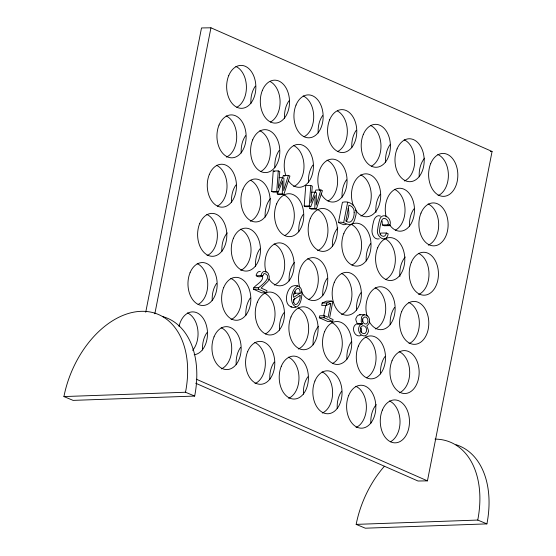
<?xml version="1.0" encoding="UTF-8"?>
<svg xmlns="http://www.w3.org/2000/svg" width="556" height="556" viewBox="0 0 556 556"><rect width="100%" height="100%" fill="white"/><g stroke="black" fill="none" stroke-linecap="round" stroke-linejoin="round"><path stroke-width="0.83" d="M282.573 177.927L283.351 175.453L288.383 175.369L289.919 176.05L283.817 194.503L278.792 194.579L277.263 193.905L277.34 191.32M283.817 194.503L282.288 193.829L282.587 180.853L278.257 192.056L273.225 192.133L271.696 191.459L273.232 170.998L278.264 170.921L279.8 171.595L278.285 188.199L282.49 177.614L283.949 178.254L283.664 190.562L288.383 175.369M315.092 192.494L315.871 190.013L320.902 189.937L322.438 190.611L316.336 209.063L311.311 209.139L309.782 208.465L309.831 206.742M316.336 209.063L314.807 208.389L315.106 195.413L310.776 206.617L305.744 206.693L304.215 206.019L305.751 185.558L310.783 185.482L312.319 186.163L310.804 202.759L315.009 192.174L316.461 192.814L316.176 205.129L320.902 189.937M362.79 321.681L362.561 318.97M380.144 234.861L380.77 233.082L386.371 232.999L388.199 233.805C386.399 244.223 375.119 236.508 377.739 228.954A47.83 32.54 89.1 0 1 379.324 220.892C381.534 210.439 392.849 217.917 389.812 225.666L384.203 225.75L382.368 224.944L382.111 220.975M389.812 225.666L387.97 224.853C390.02 220.461 383.258 215.137 381.479 220.899A31.219 21.239 89.1 0 0 379.553 230.691C379.359 233.207 380.714 236.335 383.612 236.356L384.808 235.904L385.746 234.771L386.371 232.999M278.257 192.056L276.728 191.382L278.264 170.921M310.776 206.617L309.247 205.942L310.783 185.482M145.728 312.236L201.508 27.946L210.946 27.8L492.074 151.461L427.446 480.864L418.008 481.01L195.649 383.195M154.839 313.792L210.946 27.8M262.508 276.325L260.986 275.658L261.751 273.42A5.553 3.774 89.1 0 1 263.662 271.564L265.281 271.391L266.977 272.127L268.284 273.51L269.236 276.415L269.104 278.702L267.971 281.364L261.077 288.071L266.977 290.663L266.567 292.755L258.415 289.169L258.728 287.577C261.494 285.388 273.204 276.638 264.642 273.476L263.718 273.879C263.801 277.958 253.515 277.771 256.872 273.496A5.553 3.774 89.1 0 1 258.783 271.641L260.403 271.46M266.567 292.755L261.688 292.831L253.536 289.245L253.849 287.654C256.663 284.046 264.156 281.232 262.446 275.442M330.646 303.534L326.414 305.341L321.695 305.411L322.16 303.034L326.567 301.137L331.286 301.067L332.78 301.727L329.583 318.025L333.093 319.568L332.71 321.528L327.984 321.597L319.297 317.775L319.679 315.815L324.398 315.738L328.082 317.358L330.778 303.597L329.069 303.555M338.451 222.581L342.426 202.315C351.177 199.938 358.662 208.354 355.465 216.631C354.804 219.432 354.096 222.754 351.441 224.353C346.958 225.722 343.184 220.69 338.451 222.581L343.74 224.735L346.2 224.429M323.675 315.815L325.746 305.286M332.71 321.528L324.016 317.705L324.398 315.738M326.414 305.341L326.879 302.964L331.286 301.067M343.691 222.497L347.667 202.231M360.983 335.463C354.7 338.236 350.537 327.324 356.132 324.231C359.106 324.065 353.977 319.665 356.396 317.455C357.438 313.897 361.803 314.752 364.583 314.724C369.657 314.786 371.422 322.57 367.474 325.281C364.986 325.552 370.456 330.625 367.815 333.044C367.224 334.886 365.32 336.297 363.353 335.81C358.279 334.775 356.778 326.852 361.185 324.155L362.477 323.745L361.192 321.465L361.442 317.379L362.415 315.759L364.583 314.724M294.499 298.468L293.311 302.478M360.969 332.488L361.567 329.423L361.178 327.957M346.263 221.448C348.737 217.806 349.696 212.663 348.146 208.472M293.888 294.082L295.215 293.241L300.254 293.165C299.663 282.58 292.609 291.997 293.61 297.356L300.254 293.165M379.282 238.851C373.924 240.192 371.193 233.402 372.138 229.037A47.83 32.54 89.1 0 1 373.715 220.975C374.348 217.98 377.17 214.407 380.547 216.096M290.864 306.981C298.913 309.393 301.025 302.262 301.713 296.063C302.944 289.947 300.261 283.678 292.748 286.062C286.048 288.522 283.164 305.543 291.865 306.877M297.787 285.986C291.212 288.696 288.62 303.562 295.903 306.905M185.509 392.244A86.743 57.81 -67.4 0 0 141.016 311.332A86.743 57.81 -67.4 0 0 63.926 396.567L185.509 392.244L194.669 396.067A86.743 57.81 -67.4 0 0 162.964 316.656M194.669 396.067L73.086 400.383L63.926 396.567M384.418 466.227A86.743 57.81 -67.4 0 0 356.167 524.384L477.75 520.062L486.91 523.884A86.743 57.81 -67.4 0 0 456.01 444.717M486.91 523.884L365.327 528.2L356.167 524.384M490.357 151.489L492.074 151.461M279.14 177.663L282.49 177.614M271.696 191.459L276.728 191.382M311.659 192.23L315.009 192.174M277.263 193.905L282.288 193.829M304.215 206.019L309.247 205.942M309.782 208.465L314.807 208.389M382.368 224.944L387.97 224.853M256.107 275.734L260.986 275.658M253.849 287.654L258.728 287.577M253.536 289.245L258.415 289.169M322.16 303.034L326.879 302.964M329.208 303.618L330.778 303.597M319.297 317.775L324.016 317.705M357.432 323.828L362.477 323.745M357.383 324.044L362.436 323.967M359.537 314.8L360.392 314.87M273.232 170.998L274.768 171.672M283.351 175.453L284.887 176.127M196.351 379.213L427.446 480.864M295.132 291.476L295.215 293.241M231.532 202.377A21.469 14.609 89.1 0 1 235.939 184.988M250.839 180.401A21.469 14.609 89.1 0 1 260.688 201.258A21.469 14.609 89.1 0 1 250.339 221.225M285.798 175.314A21.469 14.609 89.1 0 1 298.183 144.386A21.469 14.609 89.1 0 1 312.402 174.042A21.469 14.609 89.1 0 1 288.321 180.568M353.31 205.477A21.469 14.609 89.1 0 1 365.083 173.868A21.469 14.609 89.1 0 1 379.734 203.253A21.469 14.609 89.1 0 1 355.583 210.022M319.679 190.764A21.469 14.609 89.1 0 1 331.876 159.127A21.469 14.609 89.1 0 1 345.776 189.679A21.469 14.609 89.1 0 1 321.111 193.891M386.177 216.958A21.469 14.609 89.1 0 1 400.32 188.269A21.469 14.609 89.1 0 1 413.233 218.654A21.469 14.609 89.1 0 1 389.36 224.443M266.018 272.329A21.469 14.609 89.1 0 1 279.592 242.868A21.469 14.609 89.1 0 1 292.942 273.024A21.469 14.609 89.1 0 1 268.993 279.056M367.057 316.204A21.469 14.609 89.1 0 1 381.055 286.764A21.469 14.609 89.1 0 1 393.627 318.018A21.469 14.609 89.1 0 1 369.191 321.514M299.649 287.07A21.469 14.609 89.1 0 1 313.855 257.65A21.469 14.609 89.1 0 1 326.024 289.44A21.469 14.609 89.1 0 1 301.394 291.629M179.011 326.414A21.469 14.609 89.1 0 1 195.545 312.284A21.469 14.609 89.1 0 1 207.485 334.636A21.469 14.609 89.1 0 1 194.155 354.756M313.139 344.88A21.469 14.609 89.1 0 1 318.491 326.268M331.717 322.556A21.469 14.609 89.1 0 1 342.287 342.642A21.469 14.609 89.1 0 1 332.669 363.388M212.246 300.706A21.469 14.609 89.1 0 1 216.645 283.317M230.823 278.382A21.469 14.609 89.1 0 1 241.401 299.031A21.469 14.609 89.1 0 1 231.053 319.554M269.834 379.484A21.469 14.609 89.1 0 1 274.233 362.095M288.411 357.16A21.469 14.609 89.1 0 1 298.989 377.809A21.469 14.609 89.1 0 1 288.633 398.332M337.235 408.618A21.469 14.609 89.1 0 1 341.641 391.229M355.819 386.295A21.469 14.609 89.1 0 1 366.39 406.943A21.469 14.609 89.1 0 1 356.042 427.467M202.565 350.03A21.469 14.609 89.1 0 1 206.971 332.634M221.149 327.706A21.469 14.609 89.1 0 1 231.72 348.355A21.469 14.609 89.1 0 1 221.371 368.878M356.563 310.116A21.469 14.609 89.1 0 1 360.962 292.727M375.14 287.793A21.469 14.609 89.1 0 1 385.718 308.441A21.469 14.609 89.1 0 1 375.37 328.964M322.786 295.702A21.469 14.609 89.1 0 1 327.185 278.306M341.363 273.378A21.469 14.609 89.1 0 1 351.941 294.027A21.469 14.609 89.1 0 1 341.592 314.55M255.524 266.241A21.469 14.609 89.1 0 1 259.923 248.852M274.101 243.917A21.469 14.609 89.1 0 1 284.679 264.566A21.469 14.609 89.1 0 1 274.33 285.089M206.811 214.428A21.469 14.609 89.1 0 1 217.389 235.077A21.469 14.609 89.1 0 1 207.04 255.6M390.201 324.78A21.469 14.609 89.1 0 1 394.607 307.392M408.785 302.457A21.469 14.609 89.1 0 1 419.356 323.105A21.469 14.609 89.1 0 1 409.007 343.629M197.165 263.607A21.469 14.609 89.1 0 1 207.729 283.692A21.469 14.609 89.1 0 1 198.117 304.438M245.877 315.426A21.469 14.609 89.1 0 1 250.276 298.03M264.454 293.102A21.469 14.609 89.1 0 1 275.025 313.188A21.469 14.609 89.1 0 1 265.407 333.927M346.916 359.294A21.469 14.609 89.1 0 1 351.316 341.905M365.494 336.978A21.469 14.609 89.1 0 1 376.058 357.056A21.469 14.609 89.1 0 1 366.446 377.802M279.508 330.167A21.469 14.609 89.1 0 1 283.907 312.771M298.085 307.843A21.469 14.609 89.1 0 1 308.663 328.492A21.469 14.609 89.1 0 1 298.315 349.015M380.554 373.959A21.469 14.609 89.1 0 1 384.954 356.57M399.132 351.642A21.469 14.609 89.1 0 1 409.709 372.291A21.469 14.609 89.1 0 1 399.361 392.814M298.801 231.831A21.469 14.609 89.1 0 1 303.201 214.442M317.379 209.515A21.469 14.609 89.1 0 1 327.957 230.156A21.469 14.609 89.1 0 1 317.608 250.686M366.202 260.966A21.469 14.609 89.1 0 1 370.609 243.577M384.787 238.642A21.469 14.609 89.1 0 1 395.351 258.728A21.469 14.609 89.1 0 1 385.739 279.473M274.845 167.752A21.469 14.609 89.1 0 1 279.251 150.363M293.429 145.429A21.469 14.609 89.1 0 1 304 166.077A21.469 14.609 89.1 0 1 293.651 186.601M226.132 115.94A21.469 14.609 89.1 0 1 236.71 136.588A21.469 14.609 89.1 0 1 226.361 157.112M409.529 226.292A21.469 14.609 89.1 0 1 413.928 208.903M428.106 203.969A21.469 14.609 89.1 0 1 438.684 224.617A21.469 14.609 89.1 0 1 428.335 245.14M385.593 162.13A21.469 14.609 89.1 0 1 389.999 144.741M404.177 139.806A21.469 14.609 89.1 0 1 414.755 160.455A21.469 14.609 89.1 0 1 404.4 180.978M351.823 147.715A21.469 14.609 89.1 0 1 356.222 130.319M370.4 125.392A21.469 14.609 89.1 0 1 380.971 145.477A21.469 14.609 89.1 0 1 371.352 166.216M250.93 103.541A21.469 14.609 89.1 0 1 255.329 86.145M270.23 81.565A21.469 14.609 89.1 0 1 280.085 101.859A21.469 14.609 89.1 0 1 270.459 122.042M284.561 118.254A21.469 14.609 89.1 0 1 288.96 100.865M303.138 95.931A21.469 14.609 89.1 0 1 313.702 116.016A21.469 14.609 89.1 0 1 304.09 136.762M235.848 66.442A21.469 14.609 89.1 0 1 246.412 86.527A21.469 14.609 89.1 0 1 236.8 107.273M241.214 153.039A21.469 14.609 89.1 0 1 245.62 135.643M259.798 130.716A21.469 14.609 89.1 0 1 270.362 150.801A21.469 14.609 89.1 0 1 260.75 171.54M342.107 197.206A21.469 14.609 89.1 0 1 346.513 179.817M360.691 174.89A21.469 14.609 89.1 0 1 371.262 195.538A21.469 14.609 89.1 0 1 360.913 216.062M308.476 182.493A21.469 14.609 89.1 0 1 312.882 165.104M327.06 160.17A21.469 14.609 89.1 0 1 337.624 180.255A21.469 14.609 89.1 0 1 328.012 201.001M399.91 276.436A21.469 14.609 89.1 0 1 405.199 257.018M418.425 253.307A21.469 14.609 89.1 0 1 429.003 273.955A21.469 14.609 89.1 0 1 418.654 294.478M332.432 246.551A21.469 14.609 89.1 0 1 337.784 227.939M351.01 224.228A21.469 14.609 89.1 0 1 361.574 244.313A21.469 14.609 89.1 0 1 351.962 265.059M265.163 217.09A21.469 14.609 89.1 0 1 270.522 198.485M283.748 194.774A21.469 14.609 89.1 0 1 294.312 214.852A21.469 14.609 89.1 0 1 284.7 235.598M216.451 165.278A21.469 14.609 89.1 0 1 227.022 185.363A21.469 14.609 89.1 0 1 217.41 206.109M375.946 212.427A21.469 14.609 89.1 0 1 380.29 194.239M394.468 189.304A21.469 14.609 89.1 0 1 405.032 209.39A21.469 14.609 89.1 0 1 395.42 230.135M419.238 176.794A21.469 14.609 89.1 0 1 424.589 158.182M437.815 154.471A21.469 14.609 89.1 0 1 448.393 175.119A21.469 14.609 89.1 0 1 438.045 195.642M318.192 132.995A21.469 14.609 89.1 0 1 322.591 115.606M337.492 111.026A21.469 14.609 89.1 0 1 347.347 131.32A21.469 14.609 89.1 0 1 337.721 151.503M370.88 423.283A21.469 14.609 89.1 0 1 376.231 404.671M389.457 400.959A21.469 14.609 89.1 0 1 400.028 421.045A21.469 14.609 89.1 0 1 390.409 441.791M221.893 251.527A21.469 14.609 89.1 0 1 227.244 232.915M240.47 229.204A21.469 14.609 89.1 0 1 251.048 249.852A21.469 14.609 89.1 0 1 240.699 270.376M289.155 280.982A21.469 14.609 89.1 0 1 294.513 262.369M307.732 258.658A21.469 14.609 89.1 0 1 318.303 278.744A21.469 14.609 89.1 0 1 308.691 299.489M187.483 312.931A21.469 14.609 89.1 0 1 197.769 329.472A21.469 14.609 89.1 0 1 192.647 350.343M236.196 364.743A21.469 14.609 89.1 0 1 240.602 347.354M254.78 342.42A21.469 14.609 89.1 0 1 265.351 363.068A21.469 14.609 89.1 0 1 255.002 383.591M303.465 394.204A21.469 14.609 89.1 0 1 307.864 376.808M322.042 371.881A21.469 14.609 89.1 0 1 332.62 392.529A21.469 14.609 89.1 0 1 322.265 413.052M435.007 439.122A86.743 57.81 -67.4 0 1 477.75 520.062M360.42 328.283C359.892 330.681 361.393 333.579 364.041 333.676L365.16 333.329C367.877 331.147 366.647 325.733 362.929 325.587L360.948 326.852L360.42 328.283M362.707 319.352C362.227 321.396 363.422 323.96 365.723 324.037A3.273 2.231 89.1 0 0 367.836 321.604C368.322 319.568 367.127 317.01 364.826 316.941L363.158 318.074L362.707 319.352M354.151 212.302C354.478 216.854 351.705 225.451 345.839 220.968L348.918 205.254C352.184 205.977 354.533 208.924 354.151 212.302M300.073 295.507C301.067 300.803 294.089 310.331 293.429 299.767L300.073 295.507M324.607 331.689A21.469 14.609 89.1 0 0 336.86 364.437A21.469 14.609 89.1 0 0 349.905 332.808A21.469 14.609 89.1 0 0 324.607 331.689M223.707 287.515A21.469 14.609 89.1 0 0 235.966 320.263A21.469 14.609 89.1 0 0 249.012 288.633A21.469 14.609 89.1 0 0 223.707 287.515M243 189.186A21.469 14.609 89.1 0 0 255.26 221.934A21.469 14.609 89.1 0 0 268.305 190.298A21.469 14.609 89.1 0 0 243 189.186M411.315 262.439A21.469 14.609 89.1 0 0 423.568 295.187A21.469 14.609 89.1 0 0 436.613 263.558A21.469 14.609 89.1 0 0 411.315 262.439M252.681 139.841A21.469 14.609 89.1 0 0 264.941 172.589A21.469 14.609 89.1 0 0 277.986 140.96A21.469 14.609 89.1 0 0 252.681 139.841M262.39 90.343A21.469 14.609 89.1 0 0 274.65 123.091A21.469 14.609 89.1 0 0 287.695 91.462A21.469 14.609 89.1 0 0 262.39 90.343M343.893 233.36A21.469 14.609 89.1 0 0 356.153 266.109A21.469 14.609 89.1 0 0 369.198 234.472A21.469 14.609 89.1 0 0 343.893 233.36M276.631 203.899A21.469 14.609 89.1 0 0 288.891 236.647A21.469 14.609 89.1 0 0 301.936 205.018A21.469 14.609 89.1 0 0 276.631 203.899M209.341 174.41A21.469 14.609 89.1 0 0 221.601 207.159A21.469 14.609 89.1 0 0 234.639 175.522A21.469 14.609 89.1 0 0 209.341 174.41M420.989 213.101A21.469 14.609 89.1 0 0 433.249 245.849A21.469 14.609 89.1 0 0 446.294 214.213A21.469 14.609 89.1 0 0 420.989 213.101M219.022 125.065A21.469 14.609 89.1 0 0 231.275 157.814A21.469 14.609 89.1 0 0 244.32 126.184A21.469 14.609 89.1 0 0 219.022 125.065M377.67 247.774A21.469 14.609 89.1 0 0 389.93 280.523A21.469 14.609 89.1 0 0 402.975 248.893A21.469 14.609 89.1 0 0 377.67 247.774M310.262 218.64A21.469 14.609 89.1 0 0 322.522 251.388A21.469 14.609 89.1 0 0 335.567 219.759A21.469 14.609 89.1 0 0 310.262 218.64M392.022 360.768A21.469 14.609 89.1 0 0 404.281 393.516A21.469 14.609 89.1 0 0 417.32 361.887A21.469 14.609 89.1 0 0 392.022 360.768M290.976 316.969A21.469 14.609 89.1 0 0 303.228 349.717A21.469 14.609 89.1 0 0 316.274 318.088A21.469 14.609 89.1 0 0 290.976 316.969M358.377 346.103A21.469 14.609 89.1 0 0 370.637 378.851A21.469 14.609 89.1 0 0 383.682 347.222A21.469 14.609 89.1 0 0 358.377 346.103M257.338 302.228A21.469 14.609 89.1 0 0 269.597 334.976A21.469 14.609 89.1 0 0 282.643 303.347A21.469 14.609 89.1 0 0 257.338 302.228M190.048 272.739A21.469 14.609 89.1 0 0 202.308 305.487A21.469 14.609 89.1 0 0 215.353 273.858A21.469 14.609 89.1 0 0 190.048 272.739M382.347 410.092A21.469 14.609 89.1 0 0 394.6 442.84A21.469 14.609 89.1 0 0 407.645 411.204A21.469 14.609 89.1 0 0 382.347 410.092M401.668 311.589A21.469 14.609 89.1 0 0 413.928 344.338A21.469 14.609 89.1 0 0 426.973 312.701A21.469 14.609 89.1 0 0 401.668 311.589M199.694 223.554A21.469 14.609 89.1 0 0 211.954 256.302A21.469 14.609 89.1 0 0 224.999 224.673A21.469 14.609 89.1 0 0 199.694 223.554M233.36 238.329A21.469 14.609 89.1 0 0 245.613 271.078A21.469 14.609 89.1 0 0 258.658 239.448A21.469 14.609 89.1 0 0 233.36 238.329M334.253 282.504A21.469 14.609 89.1 0 0 346.513 315.252A21.469 14.609 89.1 0 0 359.551 283.623A21.469 14.609 89.1 0 0 334.253 282.504M247.663 351.552A21.469 14.609 89.1 0 0 259.923 384.3A21.469 14.609 89.1 0 0 272.968 352.664A21.469 14.609 89.1 0 0 247.663 351.552M214.032 336.832A21.469 14.609 89.1 0 0 226.292 369.58A21.469 14.609 89.1 0 0 239.337 337.951A21.469 14.609 89.1 0 0 214.032 336.832M314.925 381.006A21.469 14.609 89.1 0 0 327.185 413.754A21.469 14.609 89.1 0 0 340.23 382.125A21.469 14.609 89.1 0 0 314.925 381.006M348.702 395.427A21.469 14.609 89.1 0 0 360.962 428.176A21.469 14.609 89.1 0 0 374.007 396.539A21.469 14.609 89.1 0 0 348.702 395.427M281.294 366.293A21.469 14.609 89.1 0 0 293.554 399.041A21.469 14.609 89.1 0 0 306.599 367.405A21.469 14.609 89.1 0 0 281.294 366.293M228.731 75.567A21.469 14.609 89.1 0 0 240.991 108.316A21.469 14.609 89.1 0 0 254.036 76.686A21.469 14.609 89.1 0 0 228.731 75.567M363.283 134.517A21.469 14.609 89.1 0 0 375.543 167.266A21.469 14.609 89.1 0 0 388.588 135.636A21.469 14.609 89.1 0 0 363.283 134.517M329.652 119.804A21.469 14.609 89.1 0 0 341.912 152.552A21.469 14.609 89.1 0 0 354.957 120.923A21.469 14.609 89.1 0 0 329.652 119.804M397.06 148.939A21.469 14.609 89.1 0 0 409.32 181.687A21.469 14.609 89.1 0 0 422.365 150.05A21.469 14.609 89.1 0 0 397.06 148.939M430.705 163.603A21.469 14.609 89.1 0 0 442.958 196.351A21.469 14.609 89.1 0 0 456.003 164.715A21.469 14.609 89.1 0 0 430.705 163.603M296.021 105.063A21.469 14.609 89.1 0 0 308.281 137.812A21.469 14.609 89.1 0 0 321.326 106.182A21.469 14.609 89.1 0 0 296.021 105.063"/></g></svg>
